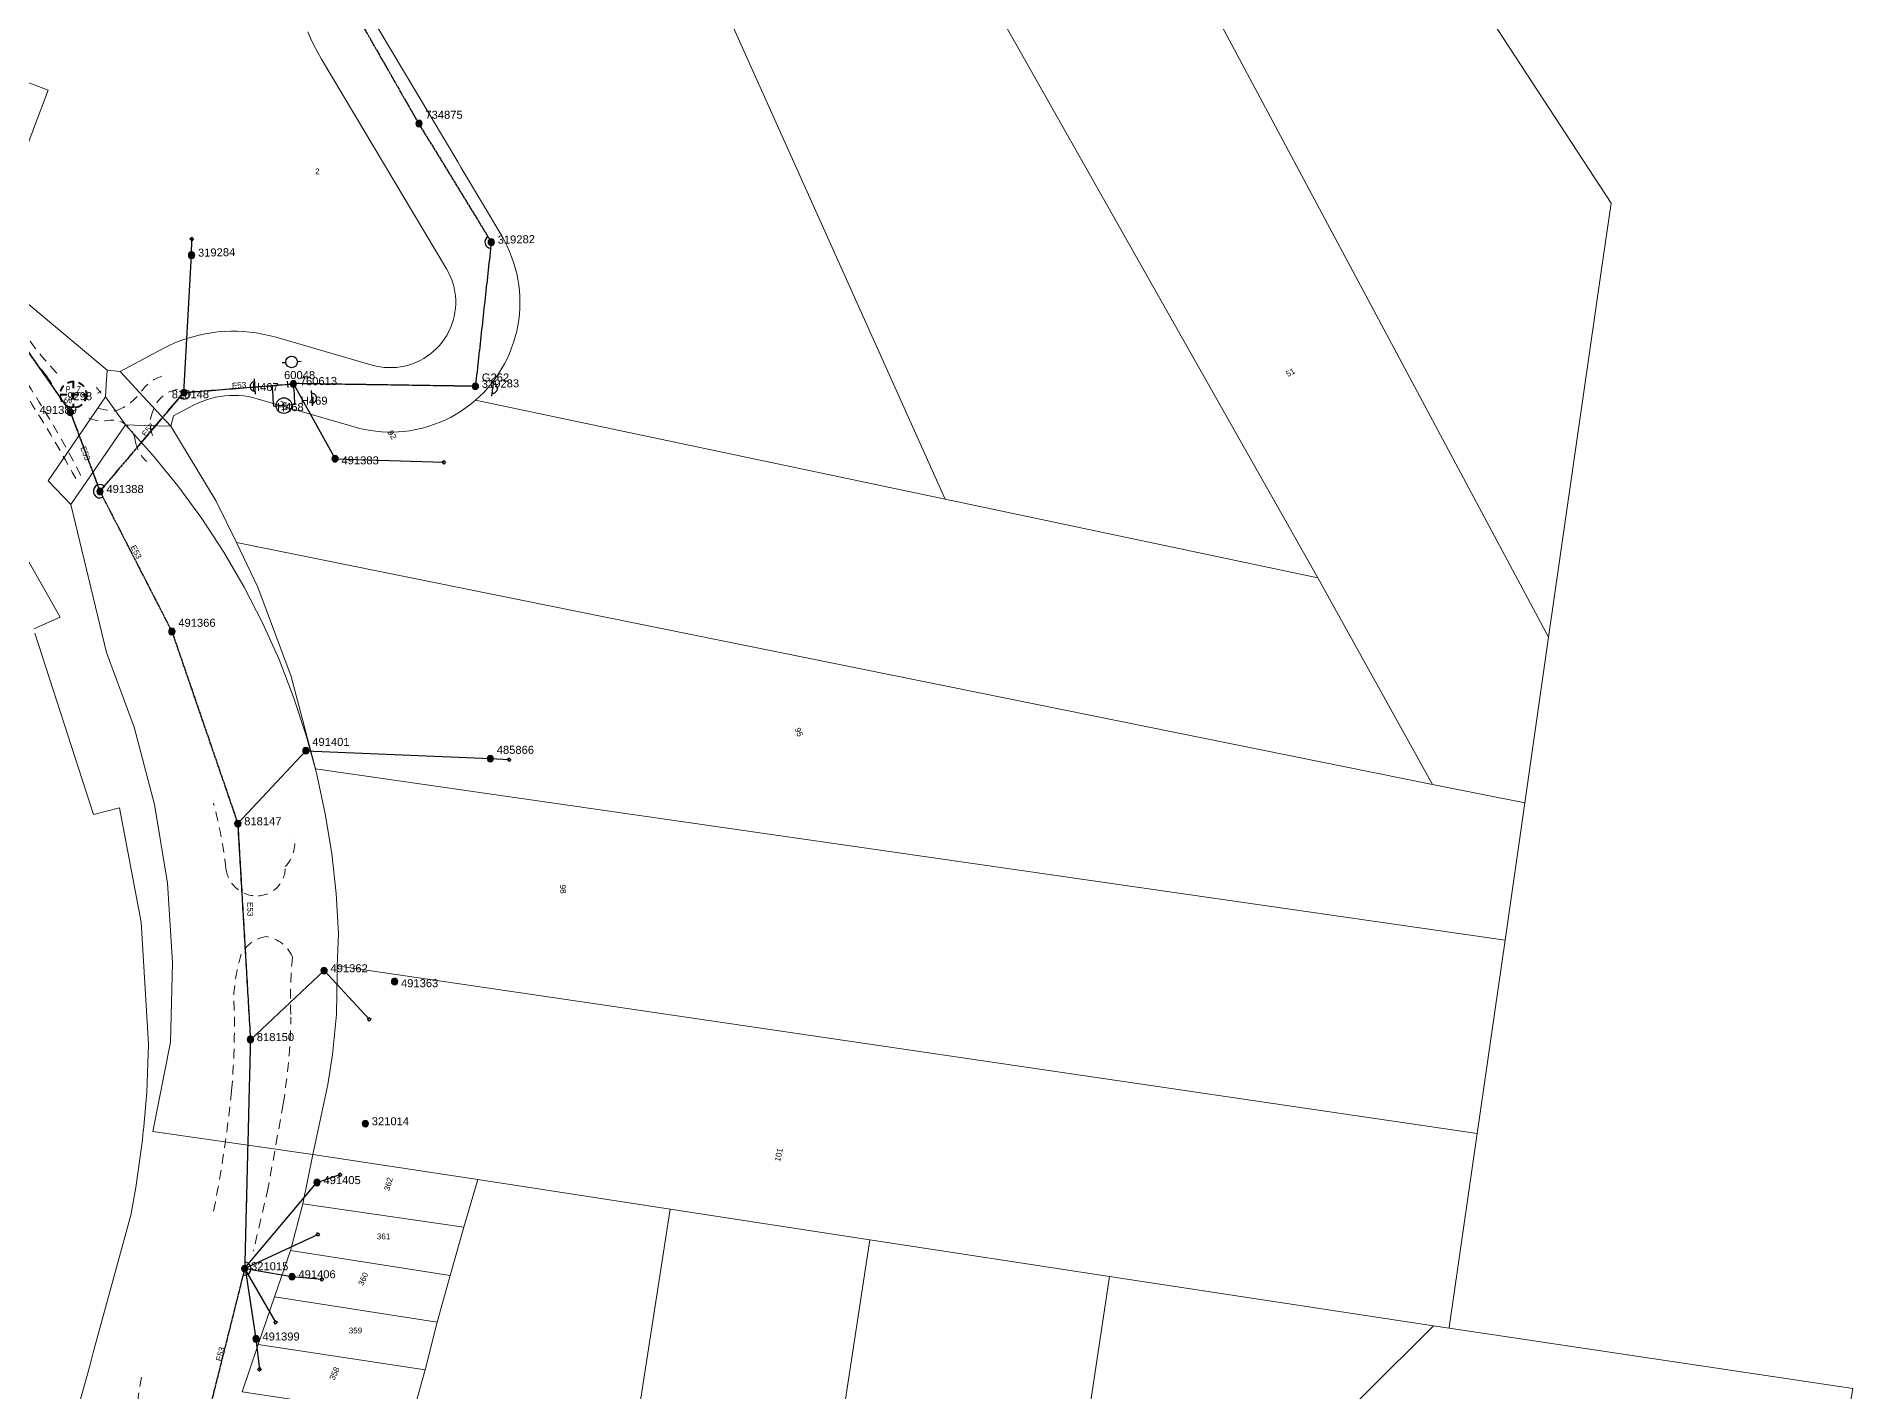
# Model space of a CAD drawing. Header units: metres. Extents: x 275581 to 277562, y 6265937 to 6267965.
# Drawn here: x 276995 to 277562, y 6266772 to 6267196 of the extents above; entities that cross this region are included whole.
import ezdxf
from ezdxf.enums import TextEntityAlignment as Align

# ---------------------------------------------------------------- set-up
doc = ezdxf.new("R2010")
doc.units = ezdxf.units.M
doc.linetypes.add('Cable Exist OH', pattern=[1, 1, 0])
doc.linetypes.add('Dash', pattern=[5, 3, -2])
doc.layers.get('0').update_dxf_attribs({"color": 6})
for name, color, linetype, lineweight in [('Cadastre Developer_SP_EXT', 9, 'Continuous', 5), ('Cadastre Land Parcels_SP_EXT', 9, 'Continuous', 5), ('Cadastre Roads_SP_EXT', 9, 'Continuous', 5)]:
    doc.layers.add(name, color=color, linetype=linetype, lineweight=lineweight)
for name, color, linetype in [('Equip_SL_EXT', 7, 'Continuous'), ('Equip_SP_HV_EXT', 7, 'Continuous'), ('Equip_SP_SL_EXT', 7, 'Continuous'), ('Mains_HV_EXT', 7, 'Continuous'), ('Mains_LV_EXT', 7, 'Continuous'), ('Services_SP_EXT', 7, 'Continuous'), ('SupportsOH_SP_TR_HV_LV_SL_EXT', 7, 'Continuous')]:
    doc.layers.add(name, color=color, linetype=linetype)
doc.styles.add('iecARIAL', font='arial.ttf', dxfattribs={"height": 2})
doc.styles.add('IESYMBOL1', font='isocp.shx')
doc.styles.add('POLE_LABEL', font='arial.ttf')
doc.styles.add('SLCP_LABEL', font='arial.ttf', dxfattribs={"height": 3.5})
doc.styles.get("Standard").update_dxf_attribs({"font": 'arial.ttf'})
doc.styles.add('SWITCH_LABEL', font='arial.ttf', dxfattribs={"height": 2.5})

# ---------------------------------------------------------------- blocks, each defined once
blk = doc.blocks.new('SL_LANTERN_EXT')
at = {"lineweight": 40}
for p, q in [((-1.46, 5.68), (-1.06, 5.28)), ((0, 1.97), (0, 6.47)), ((1.46, 5.68), (1.06, 5.28)), ((-2.25, 4.22), (2.25, 4.22)), ((-1.46, 2.76), (-1.06, 3.16)), ((0, 0), (0, 2.72)), ((1.46, 2.76), (1.06, 3.16))]:
    blk.add_line(p, q, dxfattribs=at)
blk.add_circle((0, 4.22), 1.5, dxfattribs=at)
at = {"style": 'iecARIAL', "flags": 8}
blk.add_attdef('ASSET_NUM', (1.5, 1.5), '', height=2.5, dxfattribs=at)
for tag, p, height, flags in [('OPERATING_VOLTAGE', (0.98, -1.65), 0.2, 9), ('ORIENTATION', (0.98, -1.85), 0.2, 9), ('OWNED_BY', (0.98, -2.05), 0.2, 9), ('STATE', (0.98, -2.25), 0.2, 9), ('CONSTRUCTED_VOLTAGE', (0.98, -0.65), 0.2, 9), ('CONTROL_TYPE', (0.98, -0.85), 0.2, 9), ('LANTERN_PURPOSE', (0.98, -1.05), 0.2, 9), ('LANTERN_TYPE', (0.98, -1.25), 0.2, 9), ('NO_PHASES', (0.98, -1.45), 0.2, 9), ('USAGE', (0.98, -2.45), 0.2, 9), ('CEXIST', (0.98, -2.65), 0.2, 9), ('CNEW', (0.98, -2.85), 0.2, 9), ('CNUMBER', (0.98, -3.05), 0.2, 9), ('CREMOVE', (0.98, -3.25), 0.2, 9), ('CREPLACE', (0.98, -3.45), 0.2, 9), ('LKINGHEIGHT', (0.98, -3.65), 0.2, 9), ('LBRACKET', (0.98, -3.85), 0.2, 9), ('LBRACKETVOCAB', (0.98, -4.05), 0.2, 9), ('LCATEGORY', (0.98, -4.25), 0.2, 9), ('LCHARGE1', (0.98, -4.45), 0.2, 9), ('LCHARGE1PERCENT', (0.98, -4.65), 0.2, 9), ('LCHARGE2', (0.98, -4.85), 0.2, 9), ('LCHARGE2PERCENT', (0.98, -5.05), 0.2, 9), ('LCHARGE3', (0.98, -5.25), 0.2, 9), ('LCHARGE3PERCENT', (0.98, -5.45), 0.2, 9), ('LEXIST', (0.98, -5.65), 0.2, 9), ('LLAMP', (0.98, -5.85), 0.2, 9), ('LNUMBER', (2.18, -3.25), 2.5, 8), ('STREETNAME', (0.98, -9.25), 0.2, 9), ('SUBURB', (0.98, -9.45), 0.2, 1), ('LLAMPVOCAB', (0.98, -6.05), 0.2, 9), ('LMAST', (0.98, -6.25), 0.2, 9), ('LMASTVOCAB', (0.98, -6.45), 0.2, 9), ('LNEW', (0.98, -6.65), 0.2, 9), ('LANTNUMBER', (0.98, -6.85), 0.2, 9), ('LOUTREACH', (0.98, -7.25), 0.2, 9), ('LOUTREACHVOCAB', (0.98, -7.45), 0.2, 9), ('LRATECODE', (0.98, -7.65), 0.2, 9), ('LREMOVE', (0.98, -7.85), 0.2, 9), ('LREPLACE', (0.98, -8.05), 0.2, 9), ('LTYPE', (0.98, -8.25), 0.2, 9), ('LTYPEVOCAB', (0.98, -8.45), 0.2, 9), ('LEGEND', (0.98, -8.65), 0.2, 9), ('LOCATION', (0.98, -8.85), 0.2, 9), ('NOTES', (0.98, -9.05), 0.2, 9)]:
    blk.add_attdef(tag, p, '', height=height, dxfattribs=dict(flags=flags))
blk = doc.blocks.new('CCP_EXT')
blk.add_wipeout([(0, 0.57), (0.57, 0), (0, -0.57), (-0.57, 0)])
blk.add_lwpolyline([(-0.57, 0), (0, 0.57), (0.57, 0), (0, -0.57), (-0.57, 0)])
at = {"flags": 1}
blk.add_attdef('Z', (0, 0), '', height=0.2, dxfattribs=at)
at = {"flags": 9}
for tag, p in [('CCP_TYPE', (0, 0)), ('CONSTRUCTED_VOLTAGE', (0, -0.2)), ('OPERATING_VOLTAGE', (0, -0.6)), ('ORIENTATION', (0, -0.8)), ('OWNED_BY', (0, -1)), ('STATE', (0, -1.8)), ('NO_PHASES', (0, -0.4)), ('USAGE', (0, -1.2)), ('LEGEND', (0, -1.4)), ('LIFE_SUPPORT', (0, -1.6)), ('NOTES', (0, -2))]:
    blk.add_attdef(tag, text='', height=0.2, dxfattribs=at).set_placement(p, align=Align.MIDDLE_LEFT)
blk = doc.blocks.new('AUTO_RECLOSER_EXT')
at = {"flags": 1}
blk.add_attdef('Z', (0, 0), '', height=0.2, dxfattribs=at)
at = {"style": 'SWITCH_LABEL'}
for tag, height, flags, p in [('ASSET_NUM', 2.5, 8, (2, 2)), ('STREET_CODE', 0.2, 9, (0, -0.2))]:
    blk.add_attdef(tag, text='', height=height, dxfattribs=dict(at, flags=flags)).set_placement(p, align=Align.MIDDLE_LEFT)
at = {"flags": 9}
for tag, p in [('CONSTRUCTED_VOLTAGE', (0, -0.4)), ('OPERATING_VOLTAGE', (0, -0.8)), ('ORIENTATION', (0, -1)), ('OWNED_BY', (0, -1.2)), ('STATE', (0, -1.4)), ('STREETNAME', (0, -2.2)), ('SUBURB', (0, -2.4)), ('NO_PHASES', (0, -0.6)), ('USAGE', (0, -1.6)), ('LEGEND', (0, -1.8)), ('LOCATION', (0, -2)), ('NOTES', (0, -2.6))]:
    blk.add_attdef(tag, text='', height=0.2, dxfattribs=at).set_placement(p, align=Align.MIDDLE_LEFT)
blk.add_wipeout([(0, 2.43), (-0.3, 2.41), (-0.6, 2.35), (-0.89, 2.26), (-1.17, 2.13), (-1.42, 1.96), (-1.66, 1.77), (-1.87, 1.55), (-2.05, 1.3), (-2.19, 1.04), (-2.31, 0.75), (-2.38, 0.46), (-2.42, 0.16), (-2.42, -0.15), (-2.38, -0.45), (-2.31, -0.75), (-2.2, -1.03), (-2.05, -1.3), (-1.87, -1.54), (-1.66, -1.77), (-1.43, -1.96), (-1.17, -2.12), (-0.9, -2.25), (-0.61, -2.35), (-0.31, -2.41), (0, -2.43), (0.3, -2.41), (0.6, -2.35), (0.89, -2.26), (1.17, -2.13), (1.42, -1.96), (1.66, -1.77), (1.87, -1.55), (2.05, -1.3), (2.19, -1.04), (2.31, -0.75), (2.38, -0.46), (2.42, -0.16), (2.42, 0.15), (2.38, 0.45), (2.31, 0.75), (2.2, 1.03), (2.05, 1.3), (1.87, 1.54), (1.66, 1.77), (1.43, 1.96), (1.17, 2.12), (0.9, 2.25), (0.61, 2.35), (0.31, 2.41)])
blk.add_circle((0, 0), 2.43)
at = {"insert": (0, 0), "char_height": 2, "width": 3.6298, "attachment_point": 5}
blk.add_mtext('{\\Fisocp|c0;AR}', dxfattribs=at)
blk = doc.blocks.new('POLE_EXT')
blk.add_hatch(color=256).paths.add_polyline_path([(-1, 0, 1), (1, 0, 1)])
blk.add_lwpolyline([(-1, 0, 1), (1, 0, 1)], format="xyb", close=True)
for tag, height, flags, p in [('pNumber', 2.5, 8, (-17.84, 2.07)), ('OWNED_BY', 0.2, 9, (1.35, -0.4)), ('SPECIAL_USE', 0.2, 9, (1.35, -0.8)), ('STATE', 0.2, 9, (1.35, -1)), ('cLV', 0.2, 9, (1.35, -1.4)), ('hDepth', 0.2, 9, (1.35, -1.6)), ('hDia', 0.2, 9, (1.35, -1.8)), ('cHV', 0.2, 9, (1.35, -2)), ('cLinedev', 0.2, 9, (1.35, -3.4)), ('pExisting', 0.2, 9, (1.35, -3.8)), ('pFooting', 0.2, 9, (1.35, -4.4)), ('pNew', 0.2, 9, (1.35, -4.6)), ('pRelocate', 0.2, 9, (1.35, -5)), ('pRemove', 0.2, 9, (1.35, -5.2)), ('pReplace', 0.2, 9, (1.35, -5.4)), ('pStay', 0.2, 9, (1.35, -5.6)), ('PARENT', 0.2, 9, (1.35, -0.6)), ('USAGE', 0.2, 9, (1.35, -1.2)), ('LBRACKET', 0.2, 9, (1.35, -2.2)), ('LExisting', 0.2, 9, (1.35, -2.4)), ('LANTNUMBER', 0.2, 9, (1.35, -2.6)), ('LOther', 0.2, 9, (1.35, -2.8)), ('LRemove', 0.2, 9, (1.35, -3)), ('LEGEND', 0.2, 9, (1.35, -3.2)), ('LOCATION', 0.2, 9, (1.35, -3.6)), ('PFNUMBER', 0.2, 9, (1.35, -4)), ('NEWPFNUMBER', 0.2, 9, (1.35, -4.2)), ('pType', 0.2, 9, (1.35, -5.8)), ('cspan', 0.2, 9, (1.35, -6)), ('STREETNAME', 0.2, 9, (1.35, -6.2)), ('SUBURB', 0.2, 9, (1.35, -6.4)), ('OPERATED_BY', 0.2, 9, (1.36, -7.01)), ('NOTES', 0.2, 9, (1.35, -6.6)), ('MAINTAINED_BY', 0.2, 9, (1.36, -6.81))]:
    blk.add_attdef(tag, text='', height=height, dxfattribs=dict(flags=flags)).set_placement(p, align=Align.MIDDLE_LEFT)
at = {"style": 'POLE_LABEL'}
for tag, height, flags, p in [('STRUCTURE_PLANT_NUMBER', 0.2, 9, (1.35, 0.03)), ('ASSET_NUM', 2.5, 8, (2, 2)), ('STREET_CODE', 0.2, 9, (1.35, -0.2))]:
    blk.add_attdef(tag, text='', height=height, dxfattribs=dict(at, flags=flags)).set_placement(p, align=Align.MIDDLE_LEFT)
at = {"flags": 1}
blk.add_attdef('Z', (1.35, -7.33), '', height=0.2, dxfattribs=at)
blk = doc.blocks.new('HV_USL_CLOSED_EXT')
blk.add_line((2.4, 5.5), (-2.4, 5.5))
blk.add_lwpolyline([(1.44, 5.5, 0.414214), (0, 6.94, 0.414214), (-1.44, 5.5)], format="xyb")
for tag, height, flags, p in [('STREET_CODE', 0.2, 9, (1.5, 0)), ('ASSET_NUM', 2.5, 8, (2, 2)), ('ACTUAL_STATUS', 0.2, 9, (1.5, -0.2)), ('CONSTRUCTED_VOLTAGE', 0.2, 9, (1.5, -0.4)), ('OPERATING_VOLTAGE', 0.2, 9, (1.5, -0.8)), ('ORIENTATION', 0.2, 9, (1.5, -1)), ('OWNED_BY', 0.2, 9, (1.5, -1.2)), ('OPERATED_BY', 0.2, 9, (1.5, -1.4)), ('STATE', 0.2, 9, (1.5, -1.8)), ('SWITCH_TYPE', 0.2, 9, (1.5, -2)), ('STREETNAME', 0.2, 9, (1.5, -2.8)), ('SUBURB', 0.2, 9, (1.5, -3)), ('Z', 0.2, 1, (1.5, -3.6)), ('NO_PHASES', 0.2, 9, (1.5, -0.6)), ('MAINTAINED_BY', 0.2, 9, (1.5, -1.6)), ('USAGE', 0.2, 9, (1.5, -2.2)), ('LEGEND', 0.2, 9, (1.5, -2.4)), ('LOCATION', 0.2, 9, (1.5, -2.6)), ('NOTES', 0.2, 9, (1.5, -3.2)), ('LABEL_ALIGNMENT', 0.2, 9, (1.5, -3.4))]:
    blk.add_attdef(tag, text='', height=height, dxfattribs=dict(flags=flags)).set_placement(p, align=Align.MIDDLE_LEFT)
blk = doc.blocks.new('HV_ABS_OPEN_EXT')
for p, q in [((-3, 6.87), (-1.8, 6.87)), ((1.8, 6.87), (3, 6.87))]:
    blk.add_line(p, q)
blk.add_circle((0, 6.87), 1.8)
for tag, height, flags, p in [('STREET_CODE', 0.2, 9, (1.5, 0)), ('ASSET_NUM', 2.5, 8, (2, 2)), ('ACTUAL_STATUS', 0.2, 9, (1.5, -0.2)), ('CONSTRUCTED_VOLTAGE', 0.2, 9, (1.5, -0.4)), ('OPERATING_VOLTAGE', 0.2, 9, (1.5, -0.8)), ('ORIENTATION', 0.2, 9, (1.5, -1)), ('OWNED_BY', 0.2, 9, (1.5, -1.2)), ('STATE', 0.2, 9, (1.5, -1.4)), ('SWITCH_TYPE', 0.2, 9, (1.5, -1.6)), ('STREETNAME', 0.2, 9, (1.5, -2.4)), ('SUBURB', 0.2, 9, (1.5, -2.6)), ('OPERATED_BY', 0.2, 9, (1.5, -3.2)), ('Z', 0.2, 1, (1.5, -3.6)), ('NO_PHASES', 0.2, 9, (1.5, -0.6)), ('USAGE', 0.2, 9, (1.5, -1.8)), ('LEGEND', 0.2, 9, (1.5, -2)), ('LOCATION', 0.2, 9, (1.5, -2.2)), ('NOTES', 0.2, 9, (1.5, -2.8)), ('MAINTAINED_BY', 0.2, 9, (1.5, -3)), ('LABEL_ALIGNMENT', 0.2, 9, (1.5, -3.4))]:
    blk.add_attdef(tag, text='', height=height, dxfattribs=dict(flags=flags)).set_placement(p, align=Align.MIDDLE_LEFT)
blk = doc.blocks.new('End Shackle_EXT')
blk.add_wipeout([(0, 0.25), (1.81, 0.25), (1.82, -0.25), (0, -0.25)])
blk.add_line((1.81, -1), (1.81, 1))
at = {"flags": 1}
blk.add_attdef('Z', (0, 0), '', height=0.2, dxfattribs=at)
at = {"flags": 9}
for tag, p in [('CONNECTOR_TYPE', (0, 0)), ('CONSTRUCTED_VOLTAGE', (0, -0.2)), ('OPERATING_VOLTAGE', (0, -0.6)), ('ORIENTATION', (0, -0.8)), ('OWNED_BY', (0, -1)), ('STATE', (0, -1.2)), ('NO_PHASES', (0, -0.4)), ('USAGE', (0, -1.4)), ('NOTES', (0, -1.6))]:
    blk.add_attdef(tag, text='', height=0.2, dxfattribs=at).set_placement(p, align=Align.MIDDLE_LEFT)
blk = doc.blocks.new('SLCP_ZELL_EXT')
blk.add_wipeout([(-0.24, 7.5), (-0.71, 7.47), (-1.17, 7.41), (-1.64, 7.32), (-2.09, 7.21), (-2.54, 7.06), (-2.98, 6.89), (-3.41, 6.69), (-3.82, 6.46), (-4.22, 6.21), (-4.6, 5.93), (-4.96, 5.63), (-5.31, 5.31), (-5.63, 4.96), (-5.93, 4.6), (-6.21, 4.22), (-6.46, 3.82), (-6.69, 3.41), (-6.89, 2.98), (-7.06, 2.54), (-7.21, 2.09), (-7.32, 1.64), (-7.41, 1.17), (-7.47, 0.71), (-7.5, 0.24), (-7.5, -0.24), (-7.47, -0.71), (-7.41, -1.17), (-7.32, -1.64), (-7.21, -2.09), (-7.06, -2.54), (-6.89, -2.98), (-6.69, -3.41), (-6.46, -3.82), (-6.21, -4.22), (-5.93, -4.6), (-5.63, -4.96), (-5.31, -5.31), (-4.96, -5.63), (-4.6, -5.93), (-4.22, -6.21), (-3.82, -6.46), (-3.41, -6.69), (-2.98, -6.89), (-2.54, -7.06), (-2.09, -7.21), (-1.64, -7.32), (-1.17, -7.41), (-0.71, -7.47), (-0.24, -7.5), (0.24, -7.5), (0.71, -7.47), (1.17, -7.41), (1.64, -7.32), (2.09, -7.21), (2.54, -7.06), (2.98, -6.89), (3.41, -6.69), (3.82, -6.46), (4.22, -6.21), (4.6, -5.93), (4.96, -5.63), (5.31, -5.31), (5.63, -4.96), (5.93, -4.6), (6.21, -4.22), (6.46, -3.82), (6.69, -3.41), (6.89, -2.98), (7.06, -2.54), (7.21, -2.09), (7.32, -1.64), (7.41, -1.17), (7.47, -0.71), (7.5, -0.24), (7.5, 0.24), (7.47, 0.71), (7.41, 1.17), (7.32, 1.64), (7.21, 2.09), (7.06, 2.54), (6.89, 2.98), (6.69, 3.41), (6.46, 3.82), (6.21, 4.22), (5.93, 4.6), (5.63, 4.96), (5.31, 5.31), (4.96, 5.63), (4.6, 5.93), (4.22, 6.21), (3.82, 6.46), (3.41, 6.69), (2.98, 6.89), (2.54, 7.06), (2.09, 7.21), (1.64, 7.32), (1.17, 7.41), (0.71, 7.47), (0.24, 7.5)])
at = {"linetype": 'Dash', "lineweight": 40, "ltscale": 0.7}
for p, q in [((-4.11, 0), (4.11, 0)), ((0, 4.11), (0, -4.11))]:
    blk.add_line(p, q, dxfattribs=at)
blk.add_circle((0, 0), 4.11, dxfattribs=at)
at = {"lineweight": 40, "style": 'IESYMBOL1'}
for s, p in [('P', (-1.6, 0)), ('Z', (1.7, 0)), ('60', (-1.61, -3.31))]:
    blk.add_text(s, height=2, dxfattribs=at).set_placement(p, align=Align.BOTTOM_CENTER)
at = {"flags": 1}
blk.add_attdef('Z', (0, 0), '', height=0.2, dxfattribs=at)
at = {"style": 'SLCP_LABEL'}
for tag, height, flags, p in [('ASSET_NUM', 2.5, 8, (2, 2)), ('STREET_CODE', 0.2, 9, (0, -0.2))]:
    blk.add_attdef(tag, text='', height=height, dxfattribs=dict(at, flags=flags)).set_placement(p, align=Align.MIDDLE_LEFT)
at = {"flags": 9}
for tag, p in [('CONSTRUCTED_VOLTAGE', (0, -0.4)), ('CONTROL_TYPE', (0, -0.6)), ('OPERATING_VOLTAGE', (0, -1)), ('ORIENTATION', (0, -1.2)), ('OWNED_BY', (0, -1.4)), ('STATE', (0, -2)), ('NO_PHASES', (0, -0.8)), ('USAGE', (0, -1.6)), ('LOCATION', (0, -1.8)), ('NOTES', (0, -2.2))]:
    blk.add_attdef(tag, text='', height=0.2, dxfattribs=at).set_placement(p, align=Align.MIDDLE_LEFT)

msp = doc.modelspace()

# ---------------------------------------------------------------- linework, layer by layer
at = {"layer": 'Cadastre Developer_SP_EXT', "linetype": 'Dash'}
for points in [[(276998.38, 6267089.11), (276971.82, 6267123.53)], [(277072.07, 6266862.26), (277067.37, 6266836.06), (277062.68, 6266816.2)], [(277006.13, 6266680.66), (277023.28, 6266749.25), (277027.86, 6266777.29)]]:
    msp.add_lwpolyline(points, dxfattribs=at)
for points in [[(276992.98, 6267100.33, 0.043128), (277006.3, 6267085.27)], [(277008.84, 6267058.43, 0.029088), (276989.34, 6267091.37)], [(277007.24, 6267057.49, 0.019883), (276988.71, 6267088.26)], [(277007.44, 6267079.34, -0.084117), (276998.38, 6267089.11)], [(277006.3, 6267085.27, 0.25221), (277019.9, 6267078.65)], [(277019.9, 6267078.65, 0.14796), (277027.64, 6267084.56)], [(277027.64, 6267084.56, -0.166636), (277034.09, 6267089.39)], [(277039.07, 6267085.27, 0.293267), (277031.44, 6267078.72)], [(277018, 6267075.73, -0.29596), (277007.44, 6267079.34)], [(277025.84, 6267069.38, 0.391414), (277018, 6267075.73)], [(277031.44, 6267078.72, 0.240399), (277031.73, 6267069.97)], [(277029.42, 6267062.78, -0.168902), (277025.84, 6267069.38)], [(277050.25, 6266956.11, -0.037648), (277054.16, 6266935.7)], [(277072.7, 6266936.32, 0.238013), (277075.49, 6266945.57)], [(277054.16, 6266935.7, 0.397405), (277064.32, 6266927.18)], [(277064.32, 6266927.18, 0.411172), (277072.7, 6266936.32)], [(277058.9, 6266909, -0.237021), (277066.86, 6266914.44)], [(277066.86, 6266914.44, -0.255435), (277074.9, 6266908.09)], [(277056.6, 6266895.97, -0.055537), (277058.9, 6266909)], [(277074.9, 6266908.09, 0.031867), (277074.44, 6266889.29)], [(277055.93, 6266866.44, 0.03219), (277056.6, 6266895.97)], [(277074.44, 6266889.29, -0.034777), (277072.07, 6266862.26)], [(277050.3, 6266828.74, 0.024029), (277055.93, 6266866.44)]]:
    msp.add_lwpolyline(points, format="xyb", dxfattribs=at)
at = {"layer": 'Cadastre Land Parcels_SP_EXT', "linetype": 'Continuous'}
for points in [[(277486.85, 6267143.4), (277361.37, 6267335.39), (277359.57, 6267334), (277357.71, 6267332.69), (277355.8, 6267331.44), (277353.85, 6267330.25), (277351.84, 6267329.12), (277308.01, 6267305.66), (277467.27, 6267007.89), (277483.74, 6267122.15), (277486.85, 6267143.4)], [(277467.27, 6267007.89), (277308.01, 6267305.66), (277253.69, 6267276.64), (277395.17, 6267026.47), (277431.02, 6266961.98), (277459.82, 6266956.16), (277467.27, 6267007.89)], [(277395.17, 6267026.47), (277253.69, 6267276.64), (277220.38, 6267258.88), (277217.99, 6267257.65), (277215.55, 6267256.5), (277213.09, 6267255.42), (277210.59, 6267254.41), (277208.06, 6267253.49), (277205.5, 6267252.64), (277202.92, 6267251.88), (277200.32, 6267251.2), (277197.69, 6267250.59), (277195.05, 6267250.07), (277192.4, 6267249.64), (277189.74, 6267249.27), (277278.85, 6267050.99), (277395.17, 6267026.47)], [(276978.39, 6267125.47), (276998.64, 6267178.73), (276955.94, 6267195.01), (276942.93, 6267160.84), (276978.39, 6267125.47)], [(276998.58, 6267056.72), (277005.71, 6267049.34), (277022.73, 6267074.21), (277016.53, 6267082.93), (276998.58, 6267056.72)], [(277132.15, 6267081.93), (277130.71, 6267080.75), (277129.22, 6267079.63), (277127.68, 6267078.57), (277126.09, 6267077.58), (277124.46, 6267076.67), (277122.79, 6267075.83), (277121.08, 6267075.08), (277119.33, 6267074.4), (277117.56, 6267073.8), (277115.55, 6267073.23), (277113.51, 6267072.76), (277111.45, 6267072.4), (277109.72, 6267072.18), (277107.98, 6267072.04), (277106.24, 6267071.97), (277104.5, 6267071.98), (277102.75, 6267072.06), (277101.02, 6267072.22), (277099.29, 6267072.45), (277097.58, 6267072.75), (277095.87, 6267073.13), (277094.19, 6267073.58), (277063.9, 6267082.39), (277062.48, 6267082.75), (277061.05, 6267083.04), (277059.6, 6267083.26), (277058.15, 6267083.39), (277056.69, 6267083.44), (277055.22, 6267083.41), (277053.77, 6267083.3), (277052.32, 6267083.11), (277050.88, 6267082.84), (277049.46, 6267082.49), (277048.06, 6267082.06), (277046.69, 6267081.56), (277045.35, 6267080.98), (277044.04, 6267080.33), (277037.81, 6267077.02), (277036.92, 6267073.79), (277051.15, 6267050.42), (277057.42, 6267037.45), (277431.02, 6266961.98), (277395.17, 6267026.47), (277278.85, 6267050.99), (277132.15, 6267081.93)], [(277005.71, 6267049.34), (277016.87, 6267003.15), (277025.48, 6266979.8), (277031.83, 6266955.73), (277035.85, 6266931.16), (277037.51, 6266906.33), (277036.8, 6266881.46), (277031.27, 6266853.63), (277081.33, 6266846.41), (277086, 6266868.29), (277087.44, 6266877.62), (277088.71, 6266890.14), (277088.94, 6266902.79), (277088.85, 6266905.28), (277089.27, 6266915.29), (277088.57, 6266927.86), (277087.2, 6266940.37), (277085.19, 6266952.79), (277082.53, 6266965.09), (277082.19, 6266966.32), (277079.22, 6266977.23), (277075.29, 6266989.19), (277070.73, 6267000.92), (277065.57, 6267012.39), (277059.81, 6267023.59), (277053.48, 6267034.46), (277046.59, 6267044.99), (277039.15, 6267055.14), (277031.19, 6267064.89), (277022.73, 6267074.21), (277005.71, 6267049.34)], [(277431.02, 6266961.98), (277057.42, 6267037.45), (277064.13, 6267023.59), (277074.48, 6266995.65), (277082.1, 6266966.85), (277453.7, 6266913.34), (277459.82, 6266956.16), (277431.02, 6266961.98)], [(277445.01, 6266853), (277453.7, 6266913.34), (277082.1, 6266966.85), (277082.19, 6266966.32), (277082.53, 6266965.09), (277085.19, 6266952.79), (277087.2, 6266940.37), (277088.57, 6266927.86), (277089.27, 6266915.29), (277088.85, 6266905.28), (277445.01, 6266853)], [(277445.01, 6266853), (277088.85, 6266905.28), (277088.94, 6266902.79), (277088.71, 6266890.14), (277087.44, 6266877.62), (277086, 6266868.29), (277081.33, 6266846.41), (277132.84, 6266838.58), (277192.95, 6266829.37), (277255.3, 6266819.82), (277330.14, 6266808.36), (277431.29, 6266792.95), (277436.26, 6266792.14), (277436.28, 6266792.36), (277445.01, 6266853)], [(277132.84, 6266838.58), (277081.33, 6266846.41), (277078.2, 6266830.98), (277128.5, 6266823.71), (277132.84, 6266838.58)], [(277192.95, 6266829.37), (277132.84, 6266838.58), (277128.5, 6266823.7), (277124.22, 6266808.67), (277120.14, 6266794.04), (277116.34, 6266779.22), (277112.23, 6266764.32), (277108.96, 6266752.05), (277119.06, 6266751.57), (277134.54, 6266750.87), (277124.9, 6266690.64), (277140.33, 6266690.12), (277149.46, 6266750.63), (277165.47, 6266750.06), (277180.57, 6266749.56), (277192.95, 6266829.37)], [(277128.5, 6266823.7), (277078.2, 6266830.98), (277074.29, 6266816.42), (277124.22, 6266808.67), (277128.5, 6266823.7)], [(277255.3, 6266819.82), (277192.95, 6266829.37), (277180.57, 6266749.56), (277198.67, 6266748.93), (277214.14, 6266748.41), (277204.87, 6266687.97), (277219.76, 6266687.47), (277229, 6266748.1), (277244.28, 6266747.51), (277255.3, 6266819.82)], [(277330.14, 6266808.36), (277255.3, 6266819.82), (277244.28, 6266747.51), (277259.58, 6266746.9), (277274.61, 6266746.29), (277265.64, 6266685.94), (277280.57, 6266685.44), (277289.83, 6266746.17), (277305.01, 6266745.4), (277320.56, 6266744.64), (277330.14, 6266808.36)], [(277124.22, 6266808.67), (277074.29, 6266816.42), (277069.34, 6266801.92), (277120.14, 6266794.04), (277124.22, 6266808.67)], [(277431.29, 6266792.95), (277330.14, 6266808.36), (277320.56, 6266744.64), (277312.12, 6266689.33), (277313.26, 6266689.43), (277314.4, 6266689.46), (277315.53, 6266689.39), (277316.66, 6266689.24), (277317.77, 6266689.01), (277318.87, 6266688.7), (277319.93, 6266688.3), (277320.97, 6266687.82), (277321.96, 6266687.27), (277322.91, 6266686.65), (277323.83, 6266685.94), (277431.29, 6266792.95)], [(277120.14, 6266794.04), (277069.34, 6266801.92), (277064.26, 6266787.07), (277116.34, 6266779.22), (277120.14, 6266794.04)], [(277343.5, 6266675.56), (277348.93, 6266675.73), (277546.75, 6266681.95), (277556.67, 6266740.36), (277556.74, 6266740.76), (277562.27, 6266773.31), (277436.26, 6266792.14), (277431.29, 6266792.95), (277323.83, 6266685.94), (277324.66, 6266685.19), (277325.44, 6266684.38), (277326.17, 6266683.5), (277326.82, 6266682.57), (277327.4, 6266681.6), (277327.56, 6266681.29), (277327.91, 6266680.59), (277328.34, 6266679.54), (277328.69, 6266678.46), (277328.77, 6266678.15), (277328.97, 6266677.36), (277329.15, 6266676.24), (277329.26, 6266675.11), (277343.5, 6266675.56)], [(277116.34, 6266779.22), (277064.26, 6266787.07), (277059.21, 6266772.32), (277112.23, 6266764.32), (277116.34, 6266779.22)]]:
    msp.add_lwpolyline(points, close=True, dxfattribs=at)
for points in [[(277101.33, 6267198.68), (277126.58, 6267156.3), (277127.67, 6267154.51), (277140.29, 6267133.24), (277141.15, 6267131.65), (277141.98, 6267130.03), (277142.73, 6267128.37), (277143.4, 6267126.69), (277144, 6267124.97), (277144.52, 6267123.23), (277144.97, 6267121.47), (277145.33, 6267119.69), (277145.62, 6267117.89), (277145.82, 6267116.09), (277145.94, 6267114.27), (277145.98, 6267112.46), (277145.94, 6267110.64), (277145.82, 6267108.83), (277145.62, 6267107.02), (277145.33, 6267105.23), (277144.97, 6267103.44), (277144.52, 6267101.68), (277144, 6267099.94), (277143.4, 6267098.23), (277142.73, 6267096.54), (277141.98, 6267094.88), (277141.15, 6267093.26), (277140.26, 6267091.68), (277139.29, 6267090.15), (277138.26, 6267088.65), (277137.16, 6267087.2), (277135.99, 6267085.8), (277134.77, 6267084.46), (277133.49, 6267083.18), (277132.15, 6267081.93), (277278.85, 6267050.99), (277189.74, 6267249.27)], [(276955.94, 6267195.01), (276998.64, 6267178.73), (276978.39, 6267125.47)], [(276989.95, 6267113.96), (277017.09, 6267091.34), (277021.12, 6267090.92), (277034.59, 6267098.09), (277036.37, 6267098.98), (277038.19, 6267099.79), (277040.05, 6267100.52), (277041.93, 6267101.17), (277043.84, 6267101.75), (277045.77, 6267102.24), (277047.72, 6267102.65), (277049.69, 6267102.98), (277051.67, 6267103.22), (277053.65, 6267103.38), (277055.65, 6267103.46), (277057.64, 6267103.45), (277059.63, 6267103.37), (277061.62, 6267103.19), (277063.59, 6267102.94), (277065.56, 6267102.59), (277067.51, 6267102.17), (277069.47, 6267101.69), (277095.82, 6267094.06), (277099.81, 6267092.9), (277101.05, 6267092.58), (277102.31, 6267092.34), (277103.59, 6267092.18), (277104.87, 6267092.1), (277106.15, 6267092.1), (277107.44, 6267092.18), (277108.71, 6267092.34), (277109.97, 6267092.58), (277111.22, 6267092.9), (277112.44, 6267093.3), (277113.63, 6267093.77), (277114.8, 6267094.32), (277115.92, 6267094.94), (277117.01, 6267095.63), (277118.04, 6267096.39), (277119.03, 6267097.21), (277119.97, 6267098.09), (277120.84, 6267099.02), (277121.66, 6267100.02), (277122.42, 6267101.06), (277123.1, 6267102.14), (277123.72, 6267103.27), (277124.26, 6267104.43), (277124.74, 6267105.63), (277125.13, 6267106.85), (277125.45, 6267108.1), (277125.69, 6267109.36), (277125.84, 6267110.64), (277125.92, 6267111.92), (277125.92, 6267113.2), (277125.83, 6267114.48), (277125.67, 6267115.76), (277125.42, 6267117.02), (277125.1, 6267118.26), (277124.7, 6267119.48), (277124.22, 6267120.68), (277123.67, 6267121.84), (277123.04, 6267122.96), (277084.04, 6267188.38), (277082.84, 6267190.48), (277081.72, 6267192.58), (277080.68, 6267194.72), (277079.7, 6267196.89)], [(276994.18, 6267010.5), (277002.4, 6267014.2), (276987.32, 6267040.8)], [(277003.78, 6266752.56), (277011.6, 6266780.47), (277012.63, 6266784.61), (277024.49, 6266827.51), (277026.03, 6266836.16), (277028.09, 6266850.94), (277028.35, 6266853.89), (277028.37, 6266854.05), (277029.43, 6266865.8), (277029.92, 6266880.89), (277027.69, 6266918.95), (277020.95, 6266954.68), (277012.83, 6266952.57), (276994.48, 6267009.18)]]:
    msp.add_lwpolyline(points, dxfattribs=at)
at = {"layer": 'Cadastre Roads_SP_EXT', "linetype": 'Continuous'}
msp.add_lwpolyline([(277036.92, 6267073.79), (277028.64, 6267074.04), (277022.73, 6267074.21), (277031.19, 6267064.89), (277039.15, 6267055.14), (277046.59, 6267044.99), (277053.48, 6267034.46), (277059.81, 6267023.59), (277065.57, 6267012.39), (277070.73, 6267000.92), (277075.29, 6266989.19), (277079.22, 6266977.23), (277082.19, 6266966.32), (277082.1, 6266966.85), (277074.48, 6266995.65), (277064.13, 6267023.59), (277057.42, 6267037.45), (277051.15, 6267050.42), (277036.92, 6267073.79)], close=True, dxfattribs=at)
for points in [[(276987.32, 6267040.8), (277002.4, 6267014.2), (276994.18, 6267010.5)], [(276994.48, 6267009.18), (277012.83, 6266952.57), (277020.95, 6266954.68), (277027.69, 6266918.95), (277029.92, 6266880.89), (277029.43, 6266865.8), (277028.37, 6266854.05), (277028.35, 6266853.89), (277028.09, 6266850.94), (277026.03, 6266836.16), (277024.49, 6266827.51), (277012.63, 6266784.61), (277011.6, 6266780.47), (277003.78, 6266752.56)]]:
    msp.add_lwpolyline(points, dxfattribs=at)
at = {"layer": 'Mains_HV_EXT', "linetype": 'Cable Exist OH'}
for points in [[(277121.86, 6267267.26), (277104.35, 6267265.66), (277090.57, 6267245.38), (277089.89, 6267222.55), (277096.25, 6267199.92), (277114.39, 6267168.22), (277137.03, 6267131.28)], [(277137.03, 6267131.28), (277132.07, 6267086.26)], [(277014.81, 6267053.43), (277037.27, 6267009.68), (277057.86, 6266949.71), (277061.79, 6266882.32), (277060, 6266810.78)], [(277060, 6266810.79), (277046.33, 6266756.17), (277032.73, 6266711.47)]]:
    msp.add_lwpolyline(points, dxfattribs=at)
at = {"layer": 'Mains_HV_EXT', "linetype": 'Continuous'}
for points in [[(277136.05, 6267133.02, 0.733671), (277136.84, 6267129.29)], [(277039.73, 6267082.8, 0.67359), (277043.06, 6267084.45)], [(277059.51, 6266808.83, 1.104472), (277060.05, 6266812.81)]]:
    msp.add_lwpolyline(points, format="xyb", dxfattribs=at)
at = {"layer": 'Mains_LV_EXT', "linetype": 'Continuous'}
msp.add_lwpolyline([(277016.2, 6267055.1, 1.851011), (277015.75, 6267051.61)], format="xyb", dxfattribs=at)
at = {"layer": 'Mains_LV_EXT', "linetype": 'Cable Exist OH'}
for points in [[(277014.81, 6267053.43), (277037.27, 6267009.68), (277057.86, 6266949.76)], [(277057.82, 6266949.73), (277061.79, 6266882.32), (277061.79, 6266882.26)], [(277061.79, 6266882.26), (277060, 6266810.78)], [(277060, 6266810.78), (277046.33, 6266756.17)]]:
    msp.add_lwpolyline(points, dxfattribs=at)

# ---------------------------------------------------------------- block references
at = {"layer": 'Equip_SP_HV_EXT'}
ref = msp.add_blockref('HV_ABS_OPEN_EXT', (277075.15, 6267087.02), dxfattribs=dict(at, rotation=4.027075351910354))
ref.add_attrib('ASSET_NUM', '60048', dxfattribs={"layer": '0', "height": 2.5}).set_placement((277077.15, 6267087.77), align=Align.BOTTOM_CENTER)
ref = msp.add_blockref('HV_USL_CLOSED_EXT', (277132.07, 6267086.26), dxfattribs=dict(at, rotation=262.5038976109639))
ref.add_attrib('ASSET_NUM', 'G262', dxfattribs={"layer": '0', "height": 2.5}).set_placement((277134.07, 6267087.01), align=Align.BOTTOM_LEFT)
at = {"layer": 'Equip_SP_SL_EXT'}
ref = msp.add_blockref('SL_LANTERN_EXT', (277005.57, 6267078.15), dxfattribs=at)
ref.add_attrib('ASSET_NUM', '87504', dxfattribs={"layer": '0', "height": 2.5, "rotation": 36.0415, "style": 'iecARIAL'}).set_placement((277007.07, 6267079.65), align=Align.MIDDLE_LEFT)
at = {"layer": 'SupportsOH_SP_TR_HV_LV_SL_EXT'}
ref = msp.add_blockref('POLE_EXT', (277114.45, 6267168.3), dxfattribs=at)
ref.add_attrib('ASSET_NUM', '734875', dxfattribs={"layer": '0', "height": 2.5, "style": 'POLE_LABEL'}).set_placement((277116.45, 6267169.05), align=Align.BOTTOM_LEFT)
ref = msp.add_blockref('POLE_EXT', (277137.03, 6267131.28), dxfattribs=at)
ref.add_attrib('ASSET_NUM', '319282', dxfattribs={"layer": '0', "height": 2.5, "rotation": 1, "style": 'POLE_LABEL'}).set_placement((277139.03, 6267132.03), align=Align.MIDDLE_LEFT)
ref = msp.add_blockref('POLE_EXT', (277041.05, 6267084.29), dxfattribs=at)
ref.add_attrib('ASSET_NUM', '818148', dxfattribs={"layer": '0', "height": 2.5, "style": 'POLE_LABEL'}).set_placement((277043.05, 6267085.04), align=Align.TOP_CENTER)
ref = msp.add_blockref('POLE_EXT', (277132.07, 6267086.26), dxfattribs=at)
ref.add_attrib('ASSET_NUM', '319283', dxfattribs={"layer": '0', "height": 2.5, "rotation": 1, "style": 'POLE_LABEL'}).set_placement((277134.07, 6267087.01), align=Align.MIDDLE_LEFT)
ref = msp.add_blockref('POLE_EXT', (277088.24, 6267063.65), dxfattribs=at)
ref.add_attrib('ASSET_NUM', '491383', dxfattribs={"layer": '0', "height": 2.5, "rotation": 359.9809, "style": 'POLE_LABEL'}).set_placement((277090.24, 6267064.4), align=Align.TOP_LEFT)
ref = msp.add_blockref('POLE_EXT', (277014.81, 6267053.43), dxfattribs=at)
ref.add_attrib('ASSET_NUM', '491388', dxfattribs={"layer": '0', "height": 2.5, "style": 'POLE_LABEL'}).set_placement((277016.81, 6267054.18), align=Align.MIDDLE_LEFT)
ref = msp.add_blockref('POLE_EXT', (277037.27, 6267009.68), dxfattribs=at)
ref.add_attrib('ASSET_NUM', '491366', dxfattribs={"layer": '0', "height": 2.5, "style": 'POLE_LABEL'}).set_placement((277039.27, 6267010.43), align=Align.BOTTOM_LEFT)
ref = msp.add_blockref('POLE_EXT', (277079.12, 6266972.49), dxfattribs=at)
ref.add_attrib('ASSET_NUM', '491401', dxfattribs={"layer": '0', "height": 2.5, "style": 'POLE_LABEL'}).set_placement((277081.12, 6266973.24), align=Align.BOTTOM_LEFT)
ref = msp.add_blockref('POLE_EXT', (277057.86, 6266949.71), dxfattribs=at)
ref.add_attrib('ASSET_NUM', '818147', dxfattribs={"layer": '0', "height": 2.5, "style": 'POLE_LABEL'}).set_placement((277059.86, 6266950.46), align=Align.MIDDLE_LEFT)
ref = msp.add_blockref('POLE_EXT', (277084.8, 6266903.81), dxfattribs=at)
ref.add_attrib('ASSET_NUM', '491362', dxfattribs={"layer": '0', "height": 2.5, "rotation": 0.042, "style": 'POLE_LABEL'}).set_placement((277086.8, 6266904.56), align=Align.MIDDLE_LEFT)
ref = msp.add_blockref('POLE_EXT', (277106.83, 6266900.4), dxfattribs=at)
ref.add_attrib('ASSET_NUM', '491363', dxfattribs={"layer": '0', "height": 2.5, "style": 'POLE_LABEL'}).set_placement((277108.83, 6266901.15), align=Align.TOP_LEFT)
ref = msp.add_blockref('POLE_EXT', (277061.79, 6266882.32), dxfattribs=at)
ref.add_attrib('ASSET_NUM', '818150', dxfattribs={"layer": '0', "height": 2.5, "rotation": 0.0589, "style": 'POLE_LABEL'}).set_placement((277063.79, 6266883.07), align=Align.MIDDLE_LEFT)
ref = msp.add_blockref('POLE_EXT', (277097.7, 6266856.04), dxfattribs=at)
ref.add_attrib('ASSET_NUM', '321014', dxfattribs={"layer": '0', "height": 2.5, "style": 'POLE_LABEL'}).set_placement((277099.7, 6266856.79), align=Align.MIDDLE_LEFT)
ref = msp.add_blockref('POLE_EXT', (277060, 6266810.78), dxfattribs=at)
ref.add_attrib('ASSET_NUM', '321015', dxfattribs={"layer": '0', "height": 2.5, "style": 'POLE_LABEL'}).set_placement((277062, 6266811.53), align=Align.MIDDLE_LEFT)

# ---------------------------------------------------------------- texts
at = {"layer": 'Cadastre Land Parcels_SP_EXT'}
for s, p in [('2', (277082.04, 6267152.47)), ('361', (277101.3, 6266819.94)), ('359', (277092.52, 6266790.56))]:
    msp.add_text(s, height=1.8, dxfattribs=at).set_placement(p)
for s, rotation, p in [('51', 28.1125, (277385.83, 6267089.14)), ('92', 301.3203, (277104.59, 6267071.85)), ('95', 290.3244, (277231.81, 6266979.29)), ('98', 273.8295, (277158.46, 6266930.62)), ('101', 77.9471, (277227.24, 6266844.08)), ('362', 74.8121, (277105.22, 6266834.92)), ('360', 66.2415, (277097, 6266805.26)), ('358', 66.1859, (277088.01, 6266775.73))]:
    msp.add_text(s, height=1.8, rotation=rotation, dxfattribs=at).set_placement(p)
at = {"layer": 'Mains_LV_EXT'}
for rotation, p in [(4.4471, (277056.1, 6267085.52)), (49.4765, (277029.04, 6267070.39)), (291.075, (277008.64, 6267067.08)), (298.1232, (277024.3, 6267036.08)), (270.1984, (277060.83, 6266925.24)), (270.1984, (277060.83, 6266925.24)), (75.9448, (277052.72, 6266781.72))]:
    msp.add_text('E53', height=1.8, rotation=rotation, dxfattribs=at).set_placement(p)

# ---------------------------------------------------------------- next in the draw order: block references
at = {"layer": 'Equip_SP_HV_EXT'}
ref = msp.add_blockref('AUTO_RECLOSER_EXT', (277072.27, 6267080.25), dxfattribs=dict(at, rotation=274.3677666806563))
ref.add_attrib('ASSET_NUM', 'H468', dxfattribs={"layer": '0', "height": 2.5, "style": 'SWITCH_LABEL'}).set_placement((277074.27, 6267081), align=Align.TOP_CENTER)
at = {"layer": 'Services_SP_EXT'}
for p in [(277043.47, 6267132.29), (277122.18, 6267062.55), (277142.61, 6266969.7), (277089.82, 6266840.14), (277084.13, 6266807.46), (277069.66, 6266794.04), (277064.61, 6266779.3)]:
    msp.add_blockref('CCP_EXT', p, dxfattribs=at)
for p, rotation in [((277098.92, 6266888.62), 179.9999999999996), ((277082.87, 6266821.46), 12.87518016772552)]:
    msp.add_blockref('CCP_EXT', p, dxfattribs=dict(at, rotation=rotation))

# ---------------------------------------------------------------- next in the draw order: linework, layer by layer
at = {"layer": 'Cadastre Roads_SP_EXT', "linetype": 'Continuous'}
for points in [[(277079.7, 6267196.89), (277080.68, 6267194.72), (277081.72, 6267192.58), (277082.84, 6267190.48), (277084.04, 6267188.38), (277123.04, 6267122.96), (277123.67, 6267121.84), (277124.22, 6267120.68), (277124.7, 6267119.48), (277125.1, 6267118.26), (277125.42, 6267117.02), (277125.67, 6267115.76), (277125.83, 6267114.48), (277125.92, 6267113.2), (277125.92, 6267111.92), (277125.84, 6267110.64), (277125.69, 6267109.36), (277125.45, 6267108.1), (277125.13, 6267106.85), (277124.74, 6267105.63), (277124.26, 6267104.43), (277123.72, 6267103.27), (277123.1, 6267102.14), (277122.42, 6267101.06), (277121.66, 6267100.02), (277120.84, 6267099.02), (277119.97, 6267098.09), (277119.03, 6267097.21), (277118.04, 6267096.39), (277117.01, 6267095.63), (277115.92, 6267094.94), (277114.8, 6267094.32), (277113.63, 6267093.77), (277112.44, 6267093.3), (277111.22, 6267092.9), (277109.97, 6267092.58), (277108.71, 6267092.34), (277107.44, 6267092.18), (277106.15, 6267092.1), (277104.87, 6267092.1), (277103.59, 6267092.18), (277102.31, 6267092.34), (277101.05, 6267092.58), (277099.81, 6267092.9), (277095.82, 6267094.06), (277069.47, 6267101.69), (277067.51, 6267102.17), (277065.56, 6267102.59), (277063.59, 6267102.94), (277061.62, 6267103.19), (277059.63, 6267103.37), (277057.64, 6267103.45), (277055.65, 6267103.46), (277053.65, 6267103.38), (277051.67, 6267103.22), (277049.69, 6267102.98), (277047.72, 6267102.65), (277045.77, 6267102.24), (277043.84, 6267101.75), (277041.93, 6267101.17), (277040.05, 6267100.52), (277038.19, 6267099.79), (277036.37, 6267098.98), (277034.59, 6267098.09), (277021.12, 6267090.92), (277028.35, 6267083.08), (277036.92, 6267073.79), (277037.81, 6267077.02), (277044.04, 6267080.33), (277045.35, 6267080.98), (277046.69, 6267081.56), (277048.06, 6267082.06), (277049.46, 6267082.49), (277050.88, 6267082.84), (277052.32, 6267083.11), (277053.77, 6267083.3), (277055.22, 6267083.41), (277056.69, 6267083.44), (277058.15, 6267083.39), (277059.6, 6267083.26), (277061.05, 6267083.04), (277062.48, 6267082.75), (277063.9, 6267082.39), (277094.19, 6267073.58), (277095.87, 6267073.13), (277097.58, 6267072.75), (277099.29, 6267072.45), (277101.02, 6267072.22), (277102.75, 6267072.06), (277104.5, 6267071.98), (277106.24, 6267071.97), (277107.98, 6267072.04), (277109.72, 6267072.18), (277111.45, 6267072.4), (277113.51, 6267072.76), (277115.55, 6267073.23), (277117.56, 6267073.8), (277119.33, 6267074.4), (277121.08, 6267075.08), (277122.79, 6267075.83), (277124.46, 6267076.67), (277126.09, 6267077.58), (277127.68, 6267078.57), (277129.22, 6267079.63), (277130.71, 6267080.75), (277132.15, 6267081.93), (277133.49, 6267083.18), (277134.77, 6267084.46), (277135.99, 6267085.8), (277137.16, 6267087.2), (277138.26, 6267088.65), (277139.29, 6267090.15), (277140.26, 6267091.68), (277141.15, 6267093.26), (277141.98, 6267094.88), (277142.73, 6267096.54), (277143.4, 6267098.23), (277144, 6267099.94), (277144.52, 6267101.68), (277144.97, 6267103.44), (277145.33, 6267105.23), (277145.62, 6267107.02), (277145.82, 6267108.83), (277145.94, 6267110.64), (277145.98, 6267112.46), (277145.94, 6267114.27), (277145.82, 6267116.09), (277145.62, 6267117.89), (277145.33, 6267119.69), (277144.97, 6267121.47), (277144.52, 6267123.23), (277144, 6267124.97), (277143.4, 6267126.69), (277142.73, 6267128.37), (277141.98, 6267130.03), (277141.15, 6267131.65), (277140.29, 6267133.24), (277127.67, 6267154.51), (277126.58, 6267156.3), (277101.33, 6267198.68)], [(277059.21, 6266772.32), (277064.26, 6266787.07), (277069.34, 6266801.92), (277074.29, 6266816.42), (277078.2, 6266830.98), (277081.33, 6266846.41), (277031.27, 6266853.63), (277036.8, 6266881.46), (277037.51, 6266906.33), (277035.85, 6266931.17), (277031.83, 6266955.73), (277025.48, 6266979.8), (277016.87, 6267003.15), (277005.71, 6267049.34), (276998.58, 6267056.72), (277016.53, 6267082.93), (277016.79, 6267086.8), (277017.1, 6267091.34), (276989.95, 6267113.96)]]:
    msp.add_lwpolyline(points, dxfattribs=at)
at = {"layer": 'Services_SP_EXT'}
for points in [[(277040.96, 6267084.34), (277043.42, 6267127.23), (277043.47, 6267132.29)], [(277075.21, 6267087.01), (277088.24, 6267063.65), (277122.18, 6267062.55)], [(277057.89, 6266949.77), (277079.12, 6266972.49), (277136.74, 6266970.01), (277142.61, 6266969.7)], [(277061.79, 6266882.26), (277084.8, 6266903.81), (277098.92, 6266888.62)], [(277060, 6266810.78), (277082.56, 6266837.69), (277089.82, 6266840.14)], [(277060, 6266810.78), (277082.87, 6266821.46)], [(277060, 6266810.78), (277069.66, 6266794.04)], [(277060.12, 6266810.83), (277074.78, 6266808.27), (277084.13, 6266807.46)], [(277060.12, 6266810.83), (277063.54, 6266788.84), (277064.61, 6266779.3)]]:
    msp.add_lwpolyline(points, dxfattribs=at)

# ---------------------------------------------------------------- next in the draw order: block references
at = {"layer": 'Equip_SP_HV_EXT'}
ref = msp.add_blockref('HV_USL_CLOSED_EXT', (277068.62, 6267086.53), dxfattribs=dict(at, rotation=93.2422505532179))
ref.add_attrib('ASSET_NUM', 'H467', dxfattribs={"layer": '0', "height": 2.5}).set_placement((277070.62, 6267087.28), align=Align.TOP_RIGHT)
ref = msp.add_blockref('HV_USL_CLOSED_EXT', (277075.55, 6267082.27), dxfattribs=dict(at, rotation=272.8849181347051))
ref.add_attrib('ASSET_NUM', 'H469', dxfattribs={"layer": '0', "height": 2.5}).set_placement((277077.55, 6267083.02), align=Align.TOP_LEFT)
at = {"layer": 'SupportsOH_SP_TR_HV_LV_SL_EXT'}
ref = msp.add_blockref('POLE_EXT', (277043.42, 6267127.23), dxfattribs=at)
ref.add_attrib('ASSET_NUM', '319284', dxfattribs={"layer": '0', "height": 2.5, "rotation": 1, "style": 'POLE_LABEL'}).set_placement((277045.42, 6267127.98), align=Align.MIDDLE_LEFT)
ref = msp.add_blockref('POLE_EXT', (277136.74, 6266970.01), dxfattribs=at)
ref.add_attrib('ASSET_NUM', '485866', dxfattribs={"layer": '0', "height": 2.5, "style": 'POLE_LABEL'}).set_placement((277138.74, 6266970.76), align=Align.BOTTOM_LEFT)
ref = msp.add_blockref('POLE_EXT', (277082.6, 6266837.67), dxfattribs=at)
ref.add_attrib('ASSET_NUM', '491405', dxfattribs={"layer": '0', "height": 2.5, "style": 'POLE_LABEL'}).set_placement((277084.6, 6266838.42), align=Align.MIDDLE_LEFT)
ref = msp.add_blockref('POLE_EXT', (277074.78, 6266808.27), dxfattribs=at)
ref.add_attrib('ASSET_NUM', '491406', dxfattribs={"layer": '0', "height": 2.5, "style": 'POLE_LABEL'}).set_placement((277076.78, 6266809.02), align=Align.MIDDLE_LEFT)
ref = msp.add_blockref('POLE_EXT', (277063.54, 6266788.84), dxfattribs=at)
ref.add_attrib('ASSET_NUM', '491399', dxfattribs={"layer": '0', "height": 2.5, "style": 'POLE_LABEL'}).set_placement((277065.54, 6266789.59), align=Align.MIDDLE_LEFT)

# ---------------------------------------------------------------- next in the draw order: block references
at = {"layer": 'Equip_SL_EXT'}
ref = msp.add_blockref('SLCP_ZELL_EXT', (277006.47, 6267083.67), dxfattribs=at)
ref.add_attrib('ASSET_NUM', '9298', dxfattribs={"layer": '0', "height": 2.5, "style": 'SLCP_LABEL'}).set_placement((277008.47, 6267084.42), align=Align.TOP_CENTER)
at = {"layer": 'Mains_LV_EXT', "rotation": 184.4469913841349}
msp.add_blockref('End Shackle_EXT', (277075.21, 6267087.01), dxfattribs=at)

# ---------------------------------------------------------------- next in the draw order: linework, layer by layer
at = {"layer": 'Mains_HV_EXT', "linetype": 'Cable Exist OH'}
for points in [[(276968.4, 6267131.25), (277005.57, 6267078.15), (277014.81, 6267053.43)], [(277041.05, 6267084.29), (277075.15, 6267087.05)], [(277068.58, 6267086.55), (277068.96, 6267080.06), (277072.19, 6267080.33)], [(277075.21, 6267087.03), (277075.65, 6267080.55), (277072.2, 6267080.27)], [(277132.07, 6267086.26), (277075.21, 6267087.12)], [(277014.81, 6267053.43), (277041.05, 6267084.29)]]:
    msp.add_lwpolyline(points, dxfattribs=at)
at = {"layer": 'Mains_LV_EXT', "linetype": 'Cable Exist OH'}
for points in [[(276968.34, 6267131.32), (277005.58, 6267078.18)], [(277040.96, 6267084.34), (277075.21, 6267087.01)], [(277014.81, 6267053.43), (277040.96, 6267084.34)], [(277005.61, 6267078.09), (277014.81, 6267053.43)]]:
    msp.add_lwpolyline(points, dxfattribs=at)

# ---------------------------------------------------------------- next in the draw order: block references
at = {"layer": 'SupportsOH_SP_TR_HV_LV_SL_EXT'}
ref = msp.add_blockref('POLE_EXT', (277075.21, 6267087.01), dxfattribs=at)
ref.add_attrib('ASSET_NUM', '760613', dxfattribs={"layer": '0', "height": 2.5, "rotation": 1, "style": 'POLE_LABEL'}).set_placement((277077.21, 6267087.76), align=Align.MIDDLE_LEFT)
ref = msp.add_blockref('POLE_EXT', (277005.57, 6267078.15), dxfattribs=at)
ref.add_attrib('ASSET_NUM', '491389', dxfattribs={"layer": '0', "height": 2.5, "rotation": 0.0543, "style": 'POLE_LABEL'}).set_placement((277007.57, 6267078.9), align=Align.MIDDLE_RIGHT)

doc.saveas('drawing.dxf')
